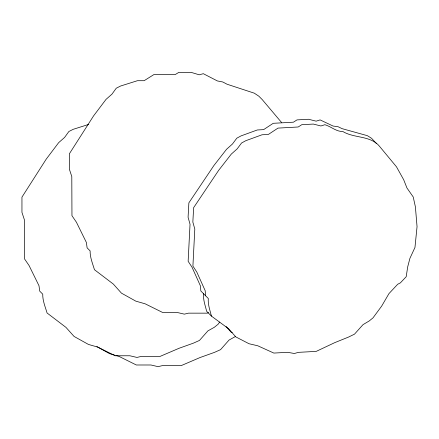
<?xml version="1.0" encoding="UTF-8"?>
<svg xmlns="http://www.w3.org/2000/svg" width="439" height="439" viewBox="0 0 439 439"><rect width="100%" height="100%" fill="white"/><g stroke="black" fill="none" stroke-linecap="round" stroke-linejoin="round"><path stroke-width="0.66" d="M203.531 293.691C203.027 299.672 205.238 305.533 206.659 311.295L211.422 316.096L228.587 328.734L235.814 336.905L249.012 343.732L257.753 345.778L273.848 353.071L287.699 352.308L294.355 353.516L298.339 352.358L316.234 351.376L334.694 342.661L348.55 337.064L354.492 334.161L363.02 324.646L369.254 320.936L373.013 317.847L381.656 306.126L388.959 293.609L397.685 284.269L400.363 282.892L406.196 276.718L407.688 266.907L409.916 258.341L414.965 247.459L417.05 226.667L415.393 206.818L413.214 196.952L406.953 187.985L403.693 179.749L396.472 166.798L379.417 146.203C370.505 135.399 354.147 138.417 342.881 131.541C336.137 131.64 331.088 126.547 324.882 124.709L320.92 125.966L313.309 124.067L301.763 124.703L298.202 126.992L277.997 128.106L268.383 134.433L262.034 134.784L245.796 140.699L241.56 143.004L237.197 148.837L231.293 154.105L218.611 170.409L193.643 207.642L192.847 222.057L194.801 229.054L192.913 266.094L196.809 272.054L205.183 290.678L205.611 295.782M219.637 322.089L218.101 324.256L214.303 327.302L207.927 330.869L199.46 340.444L193.347 343.172L179.013 348.297L159.988 356.441L141.122 356.441L136.979 357.434L129.867 355.771L115.254 355.771L97.804 347.117L88.442 344.434L74.081 336.444L65.96 327.373L47.072 312.991C45.266 306.845 42.578 300.655 42.742 294.174L39.74 291.15L38.989 285.723L29.051 265.513L24.579 258.983L24.419 219.879L21.95 212.361L21.95 197.144L46.194 159.181L58.661 142.659L64.599 137.429L68.874 131.508L73.22 129.307L88.76 124.402M235.386 336.521L229.015 340.088L220.548 349.663L214.43 352.391L200.102 357.516L181.077 365.66L162.205 365.66L158.062 366.653L150.95 364.99L136.342 364.99L118.892 356.336L115.77 355.442M208.596 312.628L207.367 313.155L188.496 313.155L184.353 314.148L177.241 312.48L162.633 312.48L145.183 303.826L135.821 301.149L121.46 293.153L113.339 284.082L94.451 269.705C92.64 263.554 89.957 257.364 90.121 250.888L87.12 247.865L86.368 242.438L76.424 222.227L71.958 215.697L71.798 176.588L69.329 169.07L69.329 153.853L93.573 115.891L106.04 99.368L111.972 94.138L116.253 88.217L120.599 86.022L137.429 80.705L144.129 80.705L153.93 74.564L175.232 74.564L178.871 72.347L191.042 72.347L199.207 74.8L203.323 73.697L217.382 80.941L222.76 81.978L227.078 84.233L254.258 93.156L258.829 96.179L262.259 99.631L281.503 122.421M114.524 355.085L109.525 353.653L96.865 346.607M232.231 332.718L231.046 332.103L226.074 326.484M376.399 143.515L371.575 138.307L367.399 135.684L342.091 128.649L338.112 126.739L333.064 126.037L320.113 119.907L316.151 121.164L308.54 119.265L297 119.896L293.433 122.19L273.234 123.304L263.619 129.631L257.27 129.977L241.027 135.898L236.791 138.203L232.429 144.036L226.529 149.304L213.842 165.607L188.874 202.84L188.084 217.256L190.032 224.252L188.144 261.293L192.041 267.247L200.414 285.877L200.842 290.98L208.3 298.493C207.79 304.474 210.007 310.335 211.422 316.096"/></g></svg>
